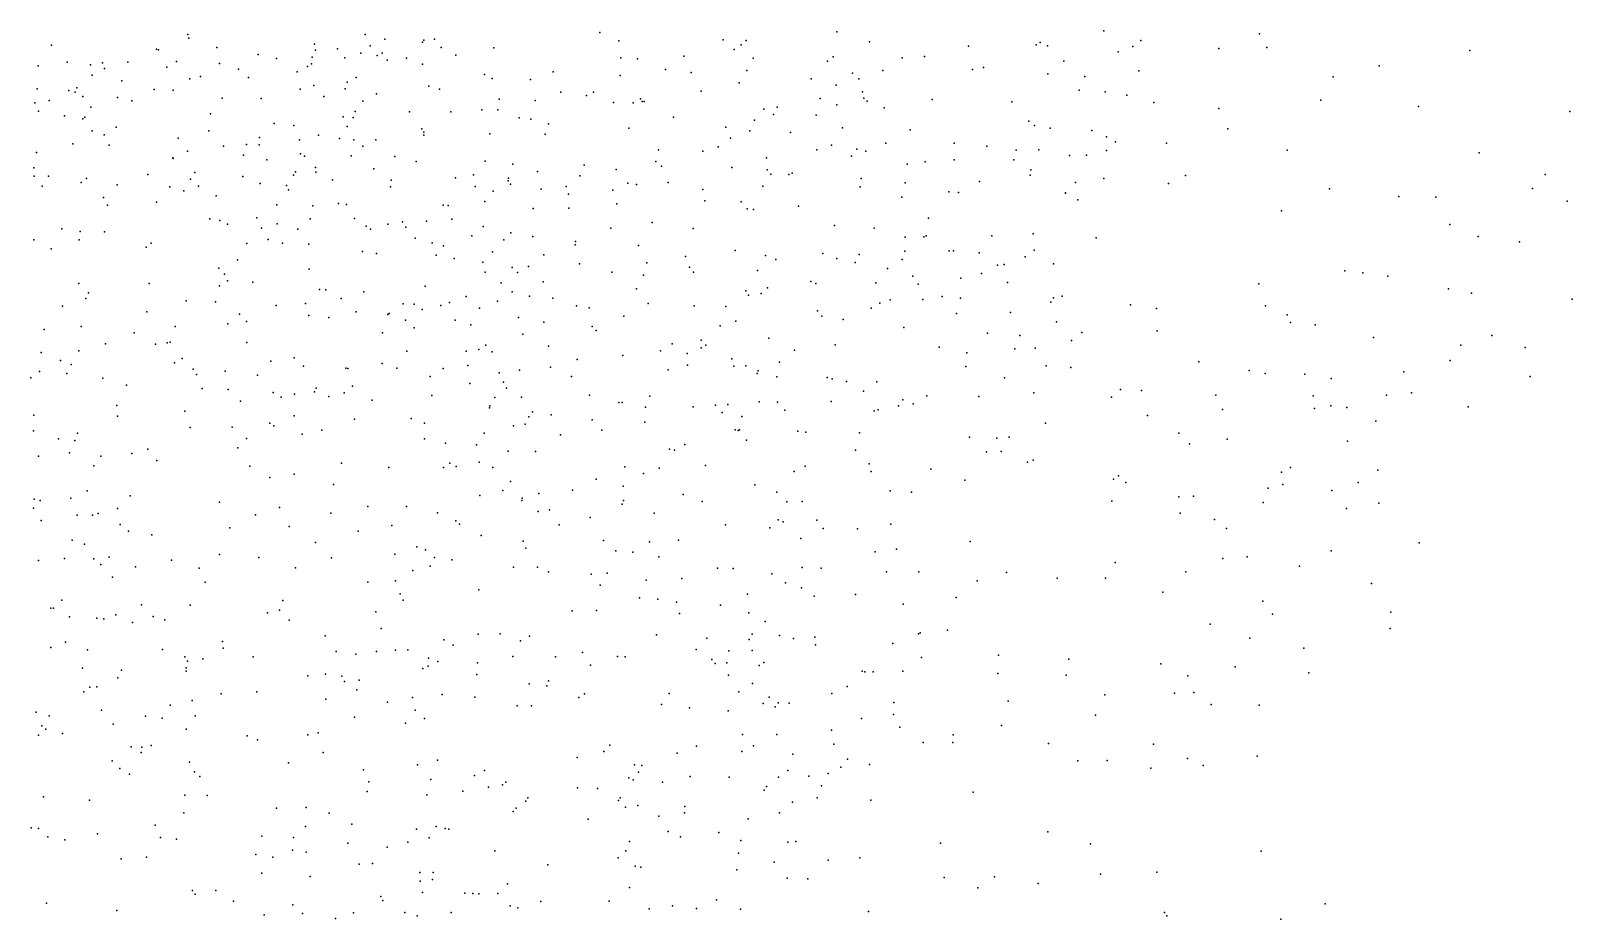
# Model space of a CAD drawing. Header units: metres. Extents: x -23.9 to 23.9, y -28.5 to 28.5.
# Drawn here: x 11.5 to 21.95, y -20.26 to -14.24 of the extents above; entities that cross this region are included whole.
import ezdxf

# ---------------------------------------------------------------- set-up
doc = ezdxf.new("R2010")
doc.units = ezdxf.units.M

msp = doc.modelspace()

# ---------------------------------------------------------------- linework, layer by layer
for p in [(12.564, -14.2637, 5.0339), (12.5692, -14.2899, -18.006), (13.7669, -14.2645, 8.2492), (13.8997, -14.2966, 9.144), (14.1541, -14.3167, -2.6206), (14.1642, -14.3029, -9.8005), (14.2367, -14.2954, -12.8429), (15.3575, -14.2501, -14.3847), (15.4854, -14.3064, -1.1653), (16.194, -14.2997, 0.1438), (16.3501, -14.3052, -13.9512), (16.9647, -14.2472, 1.244), (17.1856, -14.3144, -6.6949), (18.3426, -14.3182, -0.1219), (18.7737, -14.2394, 5.1322), (19.0266, -14.304, -4.3491), (19.8312, -14.2592, -0.9402), (11.6387, -14.3376, 10.833), (12.3507, -14.3645, -10.9123), (12.3635, -14.3692, 11.3557), (12.7608, -14.3527, 8.9705), (13.0402, -14.3992, 5.3859), (13.4072, -14.4178, -12.4286), (13.422, -14.329, -10.4446), (13.4292, -14.3695, 4.763), (13.5787, -14.3611, 9.9281), (13.6275, -14.422, -4.5966), (13.7356, -14.3906, 9.4273), (13.8006, -14.3413, 1.5865), (13.8465, -14.4064, 1.1122), (13.881, -14.3911, -5.683), (14.0455, -14.4238, 2.3817), (14.2807, -14.3515, 0.7545), (14.3813, -14.4051, 3.4084), (14.6379, -14.3553, -10.1618), (15.4984, -14.4236, -12.7749), (15.926, -14.4108, -2.7404), (16.2679, -14.3669, 4.9687), (16.3156, -14.3354, -5.8069), (16.9395, -14.4149, -11.2481), (17.4079, -14.423, 1.3024), (17.5593, -14.4128, 5.6144), (17.8566, -14.3425, 2.9187), (18.317, -14.3347, -9.938), (18.3918, -14.3407, -5.8501), (18.8711, -14.3828, -8.3263), (18.9706, -14.3457, -7.2788), (19.5536, -14.3591, -0.3942), (19.8805, -14.3531, -1.5185), (21.2568, -14.3724, 1.2071), (11.5487, -14.4777, -18.0083), (11.7441, -14.4523, 12.1194), (11.9026, -14.471, -11.1956), (11.9837, -14.4568, -10.0736), (11.9977, -14.4937, -14.9206), (12.1554, -14.4508, 5.1759), (12.421, -14.4851, -0.6272), (12.4861, -14.4469, -18.9321), (12.7777, -14.4603, 11.1899), (12.9078, -14.5004, 6.1264), (13.165, -14.426, 8.7481), (13.3056, -14.5168, -4.9427), (13.3745, -14.4809, -3.7772), (13.4017, -14.4625, 8.4541), (13.9139, -14.4381, 8.7459), (14.154, -14.4647, -6.7835), (15.0402, -14.5167, -11.8364), (15.6127, -14.4285, -3.7223), (15.8031, -14.5007, -14.4277), (15.9759, -14.5217, -12.9753), (16.3545, -14.5089, -12.6023), (16.398, -14.4243, -11.8813), (16.9013, -14.445, -8.1136), (17.0706, -14.5263, -6.2589), (17.277, -14.5076, -9.1899), (17.8836, -14.5007, -10.0447), (17.9592, -14.4873, -5.6362), (18.5036, -14.4445, -3.0352), (19.0114, -14.51, -3.4405), (20.6424, -14.477, 0.702), (11.5423, -14.632, 11.023), (11.8103, -14.627, -4.5379), (11.9141, -14.5402, -3.9041), (12.1165, -14.5784, -18.1246), (12.5764, -14.5649, -18.4695), (12.6499, -14.5498, -3.8558), (12.9742, -14.5566, -1.209), (13.4188, -14.6104, -11.896), (13.6436, -14.5884, -1.535), (13.7037, -14.556, -8.6712), (14.1981, -14.6149, -8.0835), (14.5741, -14.5356, -1.0835), (14.6268, -14.5623, -5.8427), (14.8878, -14.5692, 1.3655), (15.4955, -14.5425, 4.4334), (16.3026, -14.5929, -1.2285), (16.7912, -14.5642, 4.2226), (16.9597, -14.6072, -1.1728), (17.1141, -14.5652, 0.9419), (18.3952, -14.5304, -0.9993), (18.6458, -14.5486, -6.3691), (20.3299, -14.5518, -1.3507), (11.5262, -14.7271, -6.2013), (11.622, -14.7117, 2.2188), (11.757, -14.6445, -15.3252), (11.8003, -14.6561, 10.5031), (11.8511, -14.6848, -16.7157), (12.086, -14.6912, 11.7215), (12.1846, -14.7148, 6.0545), (12.3349, -14.6376, -4.2752), (12.4636, -14.6417, 9.2266), (12.796, -14.6968, 1.0083), (13.0614, -14.6983, 10.9388), (13.3261, -14.634, 0.6447), (13.4845, -14.6845, 1.4366), (13.6293, -14.6331, -11.3477), (13.7502, -14.7172, -7.6562), (13.8437, -14.6675, -12.6679), (14.2706, -14.6339, -13.369), (14.6748, -14.7033, -9.3161), (14.918, -14.7108, 0.8965), (15.0928, -14.6555, -10.1178), (15.2675, -14.6781, 3.7446), (15.3139, -14.6557, 0.4289), (15.4504, -14.7256, -3.3775), (15.584, -14.7277, 1.5941), (15.6325, -14.6997, -12.2165), (15.6438, -14.7183, -10.9395), (15.6568, -14.7179, 2.2166), (16.0444, -14.6479, 0.8513), (16.8509, -14.6983, -2.4573), (17.1379, -14.653, -0.0036), (17.1473, -14.697, -7.6818), (17.1694, -14.7166, -10.3503), (17.611, -14.706, 2.4855), (18.1512, -14.72, 5.625), (18.6084, -14.642, -9.5418), (18.7837, -14.6539, 3.7508), (18.9304, -14.6762, -7.9659), (19.113, -14.7263, -1.5589), (20.247, -14.7091, -0.6674), (11.5508, -14.7835, 11.7256), (11.7259, -14.816, 1.6515), (11.8509, -14.8358, 11.4674), (11.8651, -14.8245, 10.7965), (11.9061, -14.7578, -16.1526), (12.7181, -14.8013, 5.7588), (13.616, -14.8216, -0.0661), (13.6843, -14.8269, -6.792), (13.6978, -14.7866, -5.8363), (14.0654, -14.7875, 2.8226), (14.3472, -14.7884, -0.49), (14.5567, -14.7754, -12.6229), (14.6663, -14.775, -1.6861), (14.8104, -14.8284, -7.0619), (14.8882, -14.8387, -13.9173), (15.856, -14.8255, -4.0521), (16.4697, -14.7703, 3.5075), (16.5354, -14.8056, -6.1286), (16.559, -14.758, -2.8717), (16.8233, -14.8118, 5.0168), (16.9641, -14.7403, 2.0225), (17.2848, -14.7618, -0.8468), (19.5539, -14.7658, -1.7732), (20.9082, -14.7534, 1.7565), (21.9341, -14.7858, 1.38), (11.9143, -14.9167, 5.3458), (11.9953, -14.9452, 10.224), (12.0766, -14.8923, 0.0478), (12.706, -14.9164, 2.4199), (13.1483, -14.8672, -3.6604), (13.2825, -14.8806, 2.0998), (13.6448, -14.888, 9.2042), (14.1501, -14.9038, -2.6076), (14.1646, -14.9254, -9.2797), (14.6107, -14.9376, -2.8618), (14.9874, -14.9402, -6.6392), (15.0081, -14.8703, -12.6506), (15.5541, -14.8993, -12.7291), (16.2126, -14.8929, -8.2138), (16.3745, -14.9172, -4.0561), (16.4065, -14.8441, -2.4057), (16.6504, -14.9294, 0.281), (17.0017, -14.8967, -8.27), (17.4608, -14.9107, 1.4621), (18.2661, -14.8526, -9.8442), (18.3056, -14.8818, -8.8931), (18.4117, -14.8997, 3.2696), (18.6935, -14.9144, -0.819), (19.6151, -14.9039, -0.4724), (11.7845, -15.006, -0.55), (12.0302, -15.0136, -1.4106), (12.4981, -14.9667, 9.5259), (12.8046, -15.0204, 0.4877), (12.9618, -15.0091, 10.2743), (13.0467, -15.0113, -4.9797), (13.0482, -14.9619, 1.6079), (13.3194, -14.9791, 10.0479), (13.4501, -14.9466, -1.7711), (13.5912, -14.9693, -8.9743), (13.6897, -14.9787, -4.6044), (13.7506, -15.0222, -8.0503), (13.8372, -14.9778, -3.9), (14.1633, -14.9477, 3.308), (15.754, -15.0469, -0.6717), (16.1591, -15.0256, -5.5874), (16.2442, -14.967, -11.3667), (16.8278, -15.0471, -5.7593), (16.9273, -15.0137, -10.7418), (17.0994, -15.0426, -0.4409), (17.2976, -15.0013, -8.8165), (17.7605, -15, 2.0471), (17.9811, -15.0224, -2.295), (18.1802, -15.0491, -5.83), (18.3335, -15.0471, -1.4738), (18.7929, -15.0507, -7.3356), (18.7933, -14.958, -6.5726), (18.8543, -14.9918, 5.2277), (19.2006, -15.0007, -2.2169), (20.0188, -15.0487, -1.7784), (11.5369, -15.0643, 6.3771), (12.4612, -15.0994, 6.0895), (12.4639, -15.1052, 1.897), (12.5604, -15.0545, 10.0572), (12.9407, -15.0816, 10.8026), (13.0987, -15.1148, 2.7357), (13.3269, -15.0738, 9.0543), (13.3539, -15.0883, -10.3826), (13.6707, -15.0877, -11.2512), (13.9673, -15.0924, -5.5459), (14.1115, -15.1258, 0.4571), (14.5795, -15.1223, -8.0314), (14.7682, -15.1429, -11.691), (15.2511, -15.1507, -2.4547), (15.7372, -15.1248, -6.598), (16.0549, -15.0547, -6.2307), (16.4865, -15.101, -0.7973), (17.0629, -15.09, 4.4785), (17.1605, -15.0542, -11.1514), (17.4411, -15.1424, 0.516), (17.5627, -15.1283, -1.9942), (17.7592, -15.1152, 5.4821), (18.1641, -15.1137, -9.4473), (18.5429, -15.0856, 4.3207), (18.6565, -15.0835, -2.6628), (21.3207, -15.0663, 0.5995), (11.5187, -15.169, -16.6839), (11.5219, -15.2249, 1.4104), (11.6182, -15.2246, -2.0288), (11.8758, -15.2407, -8.1038), (12.2925, -15.2124, 10.2928), (12.5823, -15.2458, 2.7233), (12.6098, -15.2002, -1.0532), (12.9373, -15.2262, 9.2263), (13.2801, -15.2183, -11.7796), (13.293, -15.1958, -6.5212), (13.4297, -15.1662, 3.0649), (13.4323, -15.1987, 9.6456), (13.5445, -15.2493, -6.9687), (13.8243, -15.1744, -9.535), (13.941, -15.2528, 3.5969), (14.3782, -15.237, -10.8424), (14.4999, -15.2152, -6.35), (14.7361, -15.2557, -1.4869), (14.7369, -15.239, -13.4608), (14.9348, -15.1926, -3.2528), (15.2211, -15.2215, 3.5129), (15.4684, -15.1804, 1.3549), (15.7744, -15.1559, 1.7236), (16.2523, -15.1653, -2.8792), (16.4914, -15.1827, 3.207), (16.5178, -15.2112, 4.1438), (16.638, -15.2133, -11.1888), (16.6607, -15.2048, -3.5003), (17.1291, -15.2415, -1.6412), (18.275, -15.2189, 2.9132), (18.2801, -15.1824, -11.8187), (18.7742, -15.2412, -1.5954), (19.3286, -15.2195, -1.5624), (21.7684, -15.2128, 1.7961), (11.575, -15.292, -2.5404), (11.839, -15.2669, 2.7255), (12.0832, -15.2843, 0.6362), (12.4421, -15.2969, 0.9635), (12.537, -15.3239, -7.9988), (12.6349, -15.2922, 10.5738), (12.7547, -15.3592, -4.4291), (13.0538, -15.2753, 9.7043), (13.232, -15.2879, -5.8774), (13.2455, -15.3172, -11.2988), (13.9387, -15.2966, -2.0533), (14.5112, -15.2941, -9.4959), (14.6332, -15.3272, 3.346), (14.7503, -15.2788, 0.4074), (14.9593, -15.3134, 1.243), (15.1287, -15.2944, -12.8909), (15.1448, -15.3472, -7.5463), (15.4447, -15.3199, -13.6599), (15.5465, -15.2728, -10.4647), (15.605, -15.2818, -6.0201), (15.8201, -15.2682, -3.0741), (16.0561, -15.3146, -4.2721), (16.4622, -15.2921, -8.277), (17.1236, -15.2964, 5.1532), (17.4265, -15.27, -8.0806), (17.723, -15.33, -8.5263), (17.7888, -15.3364, -5.6438), (17.9326, -15.2608, -11.3076), (18.5144, -15.3381, -7.7772), (18.5152, -15.3401, -8.5086), (18.5819, -15.2685, 3.8101), (19.214, -15.2744, -1.0229), (20.3053, -15.3116, -1.365), (20.7742, -15.3623, 0.9725), (21.6814, -15.3079, 0.7672), (11.9922, -15.3692, 1.4184), (12.0179, -15.4206, 5.1863), (12.3519, -15.4015, -1.9029), (13.1659, -15.4187, -0.6157), (13.4101, -15.4269, -9.8392), (13.5856, -15.41, -8.4224), (13.6391, -15.4178, -3.2826), (14.2957, -15.4224, 4.1211), (14.3286, -15.4235, -4.3097), (14.5784, -15.396, -6.7914), (14.9047, -15.4441, 2.8281), (15.1461, -15.4418, 0.74), (15.4725, -15.413, -4.2896), (16.0684, -15.3921, 2.0429), (16.3165, -15.3988, -8.9399), (16.3568, -15.4452, -1.2445), (16.4, -15.45, -3.9285), (16.7053, -15.4286, -7.6331), (17.4055, -15.3663, 1.1554), (18.5981, -15.3859, -6.3422), (19.9787, -15.4589, -0.7637), (21.0272, -15.3666, 1.8501), (21.9175, -15.3933, 1.3686), (12.7134, -15.5148, 1.3289), (12.7809, -15.5254, -8.456), (12.8313, -15.5505, -11.1015), (13.0308, -15.508, -12.2721), (13.1691, -15.5471, -1.6946), (13.3922, -15.5144, -8.8298), (13.6941, -15.5108, 2.109), (13.7723, -15.5632, -12.5422), (13.9184, -15.5498, -4.5557), (14.0188, -15.5342, -10.4689), (14.0422, -15.5703, -9.8983), (14.1816, -15.5299, -5.5759), (14.3533, -15.5157, 0.5262), (14.5663, -15.5656, -7.474), (15.7128, -15.539, -1.4773), (16.9483, -15.5601, -1.062), (17.5859, -15.51, -11.9536), (21.1212, -15.552, 2.3692), (11.5189, -15.6569, -8.1965), (11.709, -15.5821, -0.0015), (11.8261, -15.6574, -3.0604), (11.8341, -15.6003, -7.7499), (11.9987, -15.6024, 0.9653), (13.0618, -15.5781, -9.4174), (13.1074, -15.6543, -10.1041), (13.3092, -15.5851, -5.1348), (13.8029, -15.585, -11.3613), (14.1042, -15.6457, -7.6016), (14.2201, -15.677, -6.9029), (14.4901, -15.6297, -12.5333), (14.7056, -15.6558, -9.9934), (14.7537, -15.6082, -12.1257), (14.9022, -15.6331, -3.648), (15.1931, -15.6685, 2.2695), (15.4313, -15.5779, 3.1447), (15.99, -15.5789, 2.7744), (17.2176, -15.5785, -5.5919), (17.4279, -15.6388, -6.84), (17.5536, -15.6369, -2.2777), (17.5692, -15.6294, 0.7966), (18.0147, -15.6293, -2.184), (18.2964, -15.6162, 4.2713), (18.7231, -15.6421, -11.381), (21.3131, -15.6339, 0.8955), (21.5935, -15.6708, 1.5491), (11.6365, -15.718, 6.406), (12.2799, -15.7061, -7.6262), (12.3153, -15.6789, 6.3012), (12.9625, -15.6823, -12.8386), (13.2057, -15.6799, -3.6393), (13.3837, -15.685, -5.6696), (13.7472, -15.7359, -6.7397), (13.842, -15.7492, -2.8237), (14.2462, -15.761, -5.071), (14.2959, -15.6966, -1.8194), (14.6296, -15.7387, -1.2682), (14.9768, -15.7585, 3.3457), (15.1902, -15.6902, 4.1196), (15.6195, -15.6943, -7.0375), (15.9377, -15.7699, -5.0633), (16.2744, -15.7286, -8.5824), (16.4805, -15.7631, 3.5089), (16.8692, -15.7484, -1.899), (16.9645, -15.7825, -7.2397), (17.1147, -15.7567, -0.5658), (17.4244, -15.7339, -9.8697), (17.7256, -15.7308, 2.1697), (17.7543, -15.7307, 1.6762), (17.9299, -15.7436, 4.6988), (18.242, -15.7715, -6.5122), (18.3017, -15.7272, -1.36), (12.773, -15.8483, 2.7969), (12.9005, -15.7923, -13.3473), (13.3862, -15.8544, -6.3425), (14.3689, -15.783, -8.9486), (14.5628, -15.8088, -8.4281), (14.5806, -15.8753, -11.52), (14.7634, -15.8434, -2.5174), (14.7989, -15.8771, 0.6582), (14.8743, -15.8369, -2.0302), (15.2199, -15.8183, -9.9938), (15.438, -15.8759, -7.4989), (15.6764, -15.8115, 1.7694), (15.9653, -15.8428, -3.2022), (15.9919, -15.8749, -6.5621), (16.4271, -15.8644, -11.4019), (16.5515, -15.7897, -5.593), (17.0886, -15.8105, -12.0643), (17.3085, -15.8516, -6.4454), (17.4065, -15.7892, -7.7566), (17.9459, -15.8846, -10.1042), (18.0536, -15.8272, 2.488), (18.0979, -15.8236, -5.2412), (18.4337, -15.8194, -7.2375), (20.4081, -15.8659, -1.6099), (20.532, -15.8794, -0.3495), (11.8249, -15.9531, 0.3603), (12.3, -15.9527, -9.5426), (12.7785, -15.9694, -1.4772), (12.811, -15.8895, -11.8683), (12.8313, -15.9337, -8.1037), (13.003, -15.9445, -9.0251), (14.1726, -15.9711, -6.3181), (14.6876, -15.9474, -7.805), (14.9724, -15.9421, 1.3034), (15.6059, -15.9879, -10.6112), (15.6522, -15.897, 1.1872), (16.4949, -15.9809, -3.741), (16.7889, -15.9379, -1.3146), (16.8215, -15.953, -5.2281), (17.2284, -15.9489, -1.1302), (17.4793, -15.9027, -7.2666), (17.516, -15.956, 4.53), (17.805, -15.9155, -12.3113), (18.1226, -15.9451, 3.2678), (19.8264, -15.9554, 2.4386), (20.6997, -15.9022, 1.8473), (21.113, -15.9886, -1.3589), (11.8716, -16.0553, 5.7064), (11.8894, -16.0151, 2.2521), (12.5509, -16.0702, 2.0421), (12.751, -16.0763, 1.1168), (13.3621, -16.0881, -13.6639), (13.4566, -15.994, -4.6126), (13.4998, -15.9961, 3.0052), (13.6033, -16.0543, -3.1351), (13.7565, -16.0088, 2.0039), (14.0225, -16.0902, 3.4795), (14.0988, -16.0927, 4.3266), (14.3374, -16.0816, -11.0293), (14.4513, -16.0409, 2.8562), (14.663, -16.0719, -3.6461), (14.762, -16.0083, -0.8032), (14.88, -16.0388, 2.3984), (15.0383, -16.051, -3.1593), (15.6846, -16.088, -5.5213), (16.3478, -16.0028, -5.0824), (16.3652, -16.0322, -1.7461), (16.4516, -16.0199, -7.9715), (17.2563, -16.0856, -2.3706), (17.326, -16.0635, -9.5301), (17.5485, -16.0606, -5.6208), (17.6781, -16.0403, 4.0015), (17.8036, -16.0509, -2.1596), (18.4161, -16.0783, -12.2154), (18.4329, -16.0493, -6.0278), (18.4926, -16.0389, -10.7603), (21.2679, -16.0173, 2.7326), (21.9507, -16.0579, 2.2962), (11.7141, -16.1058, 5.2689), (12.2842, -16.1444, -13.4541), (12.9147, -16.1611, -10.6194), (13.1614, -16.1013, -1.0961), (13.3838, -16.1705, -3.7495), (13.5183, -16.1841, -11.3588), (13.7053, -16.1449, -10.3239), (13.9193, -16.162, 2.7187), (13.9291, -16.1565, 4.7662), (14.152, -16.1295, -4.3165), (14.2782, -16.102, 5.2457), (14.5401, -16.1199, 1.8072), (14.8065, -16.1838, -11.2544), (15.1997, -16.1046, -3.9206), (15.2858, -16.1178, 3.8022), (15.5208, -16.1749, -1.2232), (15.9967, -16.1048, -7.446), (16.2105, -16.1085, -5.9895), (16.8332, -16.1372, -11.7473), (16.8622, -16.175, 2.3393), (17.0064, -16.1958, 3.5401), (17.1971, -16.1202, -12.3947), (17.7758, -16.1571, -1.1137), (18.1428, -16.1488, -1.7588), (18.9561, -16.0977, 2.0849), (19.1315, -16.1218, -4.9583), (19.872, -16.1045, -0.8699), (20.0187, -16.1649, -1.4267), (11.5901, -16.2654, -9.2992), (11.8401, -16.2444, -7.8614), (12.1983, -16.2881, 0.9696), (12.4775, -16.2441, -7.8283), (12.8348, -16.2261, -13.5624), (12.9607, -16.2113, 2.292), (13.8824, -16.2862, -5.9031), (14.0386, -16.202, -2.4047), (14.0976, -16.2534, 1.6413), (14.3765, -16.2022, -5.1396), (14.4827, -16.2317, 0.6101), (14.8339, -16.297, 5.2942), (14.9763, -16.2155, -11.9414), (15.3056, -16.2444, -10.2128), (15.3327, -16.2707, 0.3248), (16.1721, -16.2407, 1.9853), (16.2796, -16.2088, -6.9582), (17.4181, -16.25, 2.7621), (17.9856, -16.2893, 1.1769), (18.4545, -16.2123, 1.7136), (18.6253, -16.2839, -5.0391), (19.1361, -16.2729, -5.7525), (20.0417, -16.216, 1.6434), (20.2083, -16.2325, 2.7277), (21.4062, -16.3047, 1.3927), (11.8247, -16.4096, -8.4185), (12.0042, -16.3617, -2.8853), (12.3439, -16.3634, -11.3692), (12.4238, -16.3548, -1.9976), (12.4446, -16.3501, -14.2719), (12.9632, -16.3517, -11.3961), (14.5375, -16.4007, -9.4079), (14.5838, -16.3715, -2.6642), (15.0096, -16.3769, -9.7705), (15.7685, -16.4083, 0.4685), (15.8478, -16.3622, -8.4206), (16.0433, -16.3363, -1.1085), (16.0434, -16.3883, -11.2818), (16.0767, -16.3714, -2.5664), (16.504, -16.3234, 2.6911), (16.6782, -16.4042, -6.3928), (16.9531, -16.3682, -9.4105), (17.6572, -16.3836, -12.4659), (18.1705, -16.3959, -6.2411), (18.2055, -16.3055, 2.1639), (18.3086, -16.3902, -11.2493), (18.5558, -16.3397, -11.8072), (20.6042, -16.3177, -1.652), (21.1947, -16.37, -1.0465), (21.6313, -16.3861, 2.6117), (11.5677, -16.4206, -13.8027), (11.7002, -16.4752, -13.3606), (11.7712, -16.5027, 0.1029), (12.4738, -16.491, 0.1284), (12.5247, -16.4604, -8.8764), (13.1255, -16.4788, -5.4168), (13.285, -16.4576, 1.7123), (13.3476, -16.5131, -2.374), (13.8801, -16.4952, -9.3106), (14.0479, -16.411, 0.8789), (14.4515, -16.4122, -12.7207), (14.4618, -16.5082, 1.1201), (14.6278, -16.4156, -3.2792), (15.203, -16.4685, -4.6619), (15.513, -16.4412, -3.8176), (15.9503, -16.4263, 1.521), (15.9518, -16.5066, -10.7593), (16.2528, -16.4626, 1.1529), (16.2669, -16.5122, -1.6367), (16.3481, -16.5106, -0.6242), (16.5761, -16.4866, -9.0911), (17.8464, -16.4228, 0.6751), (18.3827, -16.5114, -10.6788), (19.42, -16.4847, -0.0986), (21.1243, -16.4752, 2.6234), (11.4986, -16.5914, -5.9223), (11.5573, -16.5485, -3.9509), (11.7438, -16.562, 5.6018), (11.9875, -16.5937, -12.1912), (12.5995, -16.5332, -1.011), (12.6229, -16.569, -13.1542), (12.8156, -16.5459, -13.9496), (13.0346, -16.5751, -8.8847), (13.635, -16.5265, 0.0353), (13.6474, -16.5299, -11.8734), (13.9811, -16.5267, -10.8907), (14.2067, -16.583, 0.0926), (14.2942, -16.5285, -3.5916), (14.6754, -16.5581, -0.1924), (14.8121, -16.5391, -8.0155), (15.0233, -16.5207, 3.7508), (15.1647, -16.5839, -0.6292), (15.8213, -16.5389, -3.0043), (16.4241, -16.5639, -4.6161), (16.4314, -16.5456, -3.0294), (16.5571, -16.586, 1.7801), (16.8994, -16.5903, -11.5412), (16.9319, -16.5994, -2.5755), (17.0305, -16.6165, -12.1727), (17.8391, -16.5153, -4.9298), (18.1004, -16.5914, -10.2972), (18.5516, -16.521, 2.6836), (19.7608, -16.5426, -5.5655), (19.8685, -16.5618, 2.8914), (20.1375, -16.5683, 0.6481), (20.3174, -16.5975, 1.6286), (20.8102, -16.5505, 1.836), (21.6668, -16.5822, 1.6698), (12.1465, -16.6423, -9.7031), (12.6598, -16.6639, -1.6053), (12.8375, -16.6723, -0.5509), (13.1421, -16.6927, -0.1715), (13.2874, -16.703, -2.875), (13.423, -16.6876, -3.3203), (13.4342, -16.663, -9.5784), (13.5197, -16.7188, -1.8814), (13.6239, -16.6948, 0.5412), (13.6808, -16.6482, -13.405), (14.2184, -16.7125, 4.1611), (14.4759, -16.6299, 3.6813), (14.7044, -16.6224, -10.2321), (14.7246, -16.6617, -12.2645), (15.2861, -16.7105, -9.0987), (15.6962, -16.7164, -5.5669), (17.1452, -16.6832, -6.2107), (17.2347, -16.6202, -1.3301), (17.5743, -16.7149, -10.1942), (17.927, -16.7187, -12.1327), (18.3005, -16.6942, 0.9859), (18.8883, -16.6703, -4.6312), (19.0301, -16.6779, 2.6716), (19.5343, -16.7099, -4.0859), (20.1939, -16.7153, -4.7535), (20.6911, -16.7105, -1.3432), (20.8619, -16.6944, -0.7291), (12.0809, -16.7797, -11.5902), (12.5428, -16.819, -10.0314), (12.9204, -16.7512, -2.5771), (13.1955, -16.7236, -12.3525), (13.8134, -16.7428, 4.6056), (14.6099, -16.7957, -0.6124), (14.6101, -16.7814, -8.4407), (14.6445, -16.7253, -8.9239), (14.8266, -16.7238, 0.259), (14.9003, -16.8238, -11.7586), (15.4863, -16.7597, 1.3201), (15.5079, -16.7583, -2.6787), (15.6667, -16.7902, -0.3136), (15.9897, -16.7889, -8.8325), (16.1413, -16.777, -2.0275), (16.2255, -16.7736, -10.3774), (16.4372, -16.7553, -5.0604), (16.5612, -16.7572, -0.1767), (16.6122, -16.8114, -9.5355), (16.9261, -16.7531, -5.1189), (17.2171, -16.8169, -0.2463), (17.2451, -16.8095, 1.8218), (17.3817, -16.7812, -2.254), (17.4127, -16.7413, 0.2042), (17.4813, -16.7677, -5.5519), (18.8259, -16.7243, -5.8475), (19.5789, -16.806, -0.4987), (20.2038, -16.8002, -3.8466), (20.3146, -16.783, -1.0125), (20.423, -16.7927, 2.6615), (21.2455, -16.7877, 1.8463), (11.5199, -16.8448, -2.1977), (12.0856, -16.8529, -13.1034), (12.5781, -16.9294, -14.3039), (12.8642, -16.9278, 0.2671), (13.1199, -16.8999, -11.5663), (13.1475, -16.9167, 0.6584), (13.2845, -16.8506, -5.114), (13.6924, -16.8721, -11.3488), (14.0779, -16.8672, -5.5066), (14.1689, -16.899, 0.4739), (14.7715, -16.9166, -11.0948), (14.8513, -16.9056, 1.0212), (14.8747, -16.8562, -9.7153), (15.0278, -16.8421, 5.1015), (15.3041, -16.8768, -4.8832), (15.6631, -16.8918, -3.7409), (16.187, -16.828, -5.7979), (16.3204, -16.8538, -11.1702), (18.3803, -16.899, -6.0021), (19.0709, -16.8468, 1.4705), (20.6187, -16.8849, -0.0782), (11.5167, -16.9526, 4.7606), (11.6854, -17.0068, -0.3427), (11.797, -17.0167, -0.836), (11.8151, -16.9668, -14.8343), (12.9609, -17.0036, -9.1595), (13.3396, -16.9736, -13.0147), (13.4723, -16.9467, 5.8839), (14.1688, -17.006, -1.6191), (14.3109, -17.0352, -2.5306), (14.5725, -16.9668, -1.225), (15.0915, -16.9776, -8.6413), (15.3714, -16.9462, -10.8416), (16.2742, -16.9442, -4.0056), (16.2958, -16.949, -3.4687), (16.3038, -16.9444, 0.4599), (16.3526, -17.0154, -0.6464), (16.7007, -16.9534, -3.041), (16.7538, -16.9611, -10.922), (17.1184, -16.964, -11.719), (17.8628, -16.9956, -10.6585), (18.0501, -17.0009, -11.5231), (18.1336, -16.9948, -5.1484), (19.2838, -16.9676, 2.3908), (19.6114, -17.0084, -5.7225), (20.4279, -17.0212, 0.5515), (11.5512, -17.1234, -9.6863), (11.7618, -17.1, -13.3621), (11.9735, -17.1236, -10.8559), (12.1835, -17.1054, -0.4249), (12.2918, -17.0769, -12.2988), (12.9034, -17.0674, -9.7763), (14.5206, -17.0463, -3.0335), (14.7365, -17.0905, 4.4084), (14.9218, -17.0915, 0.5257), (15.8288, -17.0756, -4.2469), (15.8627, -17.0817, -5.1975), (15.9342, -17.0453, -9.5007), (17.0917, -17.0827, -1.738), (17.979, -17.0933, -5.7388), (18.0794, -17.0922, 0.6338), (19.3555, -17.0408, 0.4115), (11.9257, -17.1896, -2.1896), (12.3528, -17.1533, -11.6616), (12.9842, -17.1904, -11.9515), (13.2851, -17.2445, 5.0741), (13.6044, -17.1712, -0.91), (13.9263, -17.201, -4.2599), (14.2971, -17.2002, 4.5039), (14.3405, -17.1705, -11.1216), (14.3828, -17.1933, -10.2123), (14.5384, -17.1646, -5.0024), (14.631, -17.2009, -11.5565), (15.5277, -17.1956, -3.3108), (15.6536, -17.2397, 1.6105), (15.7598, -17.2047, -0.8883), (16.0737, -17.1863, -0.0348), (16.6756, -17.2282, -10.2793), (16.7496, -17.1913, -2.3711), (17.184, -17.1751, -9.8925), (17.1972, -17.2279, 1.5483), (17.6009, -17.2125, 0.1419), (18.2575, -17.1631, 2.3483), (18.2966, -17.1507, 1.1889), (19.9792, -17.2311, 2.4636), (20.0397, -17.1995, 1.8912), (20.6337, -17.2182, -4.3593), (13.1196, -17.2677, -2.987), (13.5507, -17.3164, -1.4092), (14.7506, -17.2946, -0.8635), (15.3323, -17.2782, 0.307), (15.5159, -17.3277, -2.5432), (16.4092, -17.3168, -4.7421), (17.8328, -17.2861, 1.6807), (18.8395, -17.2799, -4.9862), (18.8732, -17.2568, 2.4964), (18.9239, -17.3028, -5.5657), (19.8892, -17.3407, 0.6005), (19.9896, -17.3157, -2.8725), (20.4994, -17.3009, 0.0934), (11.5212, -17.414, -1.7299), (11.5611, -17.4232, 5.1257), (11.7701, -17.4091, 3.5307), (11.8815, -17.3579, -13.9056), (12.1722, -17.3927, -13.5372), (12.7783, -17.4354, -2.5526), (14.544, -17.3903, -6.2514), (14.6987, -17.3566, -9.3802), (14.8285, -17.4228, -10.8797), (14.8307, -17.4088, -1.9977), (14.9428, -17.3759, 1.5261), (15.1707, -17.3537, -1.1221), (15.5077, -17.4489, -10.7485), (15.5179, -17.4231, -0.3432), (15.9221, -17.3838, -2.1032), (16.0514, -17.4296, 0.8914), (16.5585, -17.3672, 0.8122), (16.6247, -17.434, -5.2347), (16.7301, -17.431, 2.0026), (17.3262, -17.3585, -10.9296), (17.4705, -17.3678, -11.4892), (18.8286, -17.4286, 2.0625), (19.2844, -17.3983, -4.2883), (19.382, -17.3955, -5.1519), (19.8542, -17.4378, -0.337), (20.3198, -17.3562, -4.8933), (20.6404, -17.4427, -2.8491), (11.5159, -17.4758, -7.9347), (11.8122, -17.5232, -10.1688), (11.9175, -17.523, -14.5297), (11.9558, -17.5121, -5.4653), (12.0857, -17.4786, -9.0156), (13.0224, -17.5208, 5.4136), (13.1856, -17.4713, 6.0157), (13.5337, -17.5087, -7.7711), (13.7839, -17.4649, -2.8616), (14.0457, -17.4641, -7.5706), (14.2554, -17.5067, -8.9746), (14.9391, -17.4978, -0.4776), (15.0158, -17.4883, -6.3205), (15.2922, -17.5393, -8.923), (15.725, -17.5092, 0.4155), (16.5655, -17.555, -1.0596), (16.8283, -17.557, -4.8223), (19.2917, -17.5089, 0.4927), (19.5254, -17.5526, -3.9199), (20.4198, -17.4783, -3.8633), (11.5689, -17.5606, -8.9222), (12.1054, -17.5874, -6.1427), (12.1617, -17.632, 2.72), (12.319, -17.6574, 2.1831), (12.8477, -17.6094, -1.5874), (13.2514, -17.5994, -1.8167), (13.7174, -17.6327, 6.2362), (13.9461, -17.5944, -0.4295), (14.3817, -17.562, -5.4219), (14.4046, -17.5834, -4.7921), (14.5514, -17.6604, -10.2642), (15.0811, -17.59, -6.9638), (16.2098, -17.589, 1.9696), (16.5104, -17.6089, -2.5195), (16.5998, -17.5676, -3.4212), (16.8716, -17.6137, -10.5667), (17.1034, -17.6169, -9.2922), (17.3304, -17.5839, -0.1425), (19.6068, -17.614, -3.1044), (11.779, -17.6923, -15.0028), (11.862, -17.7202, -8.1712), (13.4289, -17.7084, -4.755), (14.1169, -17.7375, -7.0985), (14.1752, -17.7593, 0.2149), (14.8372, -17.6987, -5.4771), (14.8559, -17.7469, 0.0702), (15.3813, -17.6953, -4.0074), (15.4651, -17.7641, -10.2484), (15.6933, -17.7047, -4.7206), (15.8912, -17.6938, -2.6828), (16.7207, -17.682, -8.8892), (17.3689, -17.7542, 1.4179), (17.8683, -17.703, 0.2263), (20.3157, -17.7662, -4.2258), (20.914, -17.7114, -3.1212), (11.5496, -17.8312, -5.896), (11.7279, -17.8173, -2.5014), (11.9264, -17.8198, -1.128), (11.9728, -17.8568, -7.195), (12.0291, -17.8071, -10.6094), (12.4529, -17.8289, -8.4156), (12.7773, -17.79, -5.8155), (13.0442, -17.81, -8.4889), (13.5385, -17.8126, -1.1884), (13.968, -17.7886, -4.6063), (14.2074, -17.8701, -8.6719), (14.2351, -17.8093, -8.1742), (14.3531, -17.8257, -0.3485), (15.5801, -17.7752, -3.242), (15.7581, -17.8063, -5.3586), (17.2242, -17.7729, -8.8592), (18.8511, -17.8454, 0.1984), (19.5812, -17.8163, -0.3876), (19.7458, -17.805, 0.7869), (20.1007, -17.8691, 0.0408), (12.0528, -17.9445, -11.4097), (12.2085, -17.874, -7.6138), (12.641, -17.8828, -7.8908), (12.6803, -17.977, 3.0295), (13.2936, -17.8798, 5.1509), (13.9715, -17.9695, 2.4672), (14.0893, -17.8993, -5.8495), (14.7715, -17.8751, -4.9276), (14.9339, -17.8762, 1.0674), (15.0101, -17.9072, -6.0651), (15.2974, -17.9237, -1.0252), (15.4063, -17.9157, -1.6974), (15.6721, -17.9651, 0.8472), (15.9141, -17.9534, 1.437), (16.156, -17.883, -1.2433), (16.2606, -17.8859, 0.1052), (16.524, -17.9221, -3.8075), (16.7293, -17.8779, 0.2935), (16.8589, -17.883, 2.0767), (17.3021, -17.9067, 1.8873), (17.5212, -17.9077, -10.7768), (17.9167, -17.9691, 1.1095), (18.1144, -17.9112, 1.6992), (18.4585, -17.9503, 0.8434), (18.7852, -17.9509, 1.2856), (19.331, -17.9082, -2.2345), (13.7842, -17.9781, -8.3602), (14.0035, -18.0571, 5.2653), (14.5355, -18.0288, -7.7197), (15.3589, -17.998, 1.2362), (16.3595, -18.0591, -8.8397), (16.6164, -17.9825, 0.7718), (16.7241, -18.0171, -10.9797), (16.8108, -18.073, -7.9514), (17.0916, -18.0609, -5.7164), (17.7727, -18.0816, 2.1873), (19.1752, -18.0456, 0.9874), (20.5904, -17.9876, -3.8421), (11.6344, -18.1543, -5.2903), (11.6523, -18.1532, 2.4685), (11.7093, -18.1004, 4.3429), (12.2496, -18.1304, -1.2535), (12.5781, -18.1346, -2.0526), (13.1027, -18.1858, -8.8623), (13.1847, -18.1685, -7.5223), (13.2078, -18.1015, 2.5539), (13.838, -18.178, 3.2105), (14.0238, -18.0995, -6.2903), (15.1699, -18.1714, -8.5432), (15.3342, -18.1687, -9.3865), (15.6266, -18.083, -3.6242), (15.7503, -18.0921, -0.1665), (15.8763, -18.114, -4.0422), (16.1761, -18.1335, -3.5211), (16.3676, -18.186, -10.4697), (17.413, -18.1262, 0.1818), (19.852, -18.1064, -2.0091), (20.721, -18.1821, -2.9394), (11.7615, -18.2132, -8.3412), (11.9456, -18.222, -6.3468), (11.9927, -18.2267, 3.4597), (12.0753, -18.1986, -5.0337), (12.189, -18.2507, -8.6035), (12.3278, -18.2104, 1.8226), (12.4083, -18.2327, -6.3465), (13.25, -18.2354, 3.0627), (15.8983, -18.1903, 2.7956), (16.479, -18.2439, -0.4162), (19.497, -18.2629, -1.7381), (19.9179, -18.1955, -0.2995), (11.7333, -18.3845, -10.5386), (12.7991, -18.3788, 6.0844), (13.4952, -18.3419, -8.3884), (13.8752, -18.2922, -2.1106), (14.2984, -18.3696, -9.365), (14.5331, -18.3313, -2.4312), (14.6821, -18.3283, -9.6319), (14.8196, -18.3743, -7.132), (14.8813, -18.3427, 2.0038), (15.7413, -18.3339, -5.1321), (16.0828, -18.3568, -8.2704), (16.3702, -18.3658, 1.1088), (16.3905, -18.3313, -5.9519), (16.5746, -18.3387, 1.8916), (16.6698, -18.3588, -4.5386), (16.8157, -18.3505, -11.8723), (17.3446, -18.3925, -5.3016), (17.5172, -18.3285, 0.6401), (17.5302, -18.3204, -8.9437), (17.7136, -18.3037, -10.6106), (19.7644, -18.3563, -2.959), (20.7171, -18.292, -3.437), (11.6352, -18.4204, -6.0144), (11.8834, -18.4353, -11.8684), (12.3907, -18.4337, -10.7527), (12.5419, -18.4848, -7.6578), (12.6648, -18.4983, 1.9578), (12.8036, -18.4245, -5.6752), (13.0074, -18.4829, 5.154), (13.5686, -18.4485, 1.997), (13.7029, -18.465, -7.112), (13.8436, -18.4467, -5.6507), (13.9709, -18.4377, -8.5041), (14.0553, -18.4356, -4.8751), (14.1962, -18.4931, -6.7574), (14.3628, -18.4047, 2.5651), (14.7673, -18.4823, -4.8235), (15.0558, -18.4845, -6.5422), (15.2402, -18.4536, -8.9556), (15.4772, -18.4808, 2.3172), (15.5296, -18.4841, -0.5954), (16.011, -18.434, -4.526), (16.2327, -18.443, -9.2622), (16.391, -18.4405, -0.8917), (16.8198, -18.403, -7.4273), (17.5377, -18.4881, -5.7877), (18.0613, -18.473, 0.8241), (20.1306, -18.4254, -3.5686), (11.8498, -18.561, -7.2378), (12.113, -18.5745, 3.0902), (12.5522, -18.5578, -11.3314), (12.5528, -18.5808, -5.1651), (12.5612, -18.5123, 5.4716), (13.4973, -18.6016, 3.3215), (14.1563, -18.5619, -4.3953), (14.1924, -18.5482, -1.1819), (14.2585, -18.516, 3.0588), (14.523, -18.6039, -6.3915), (14.5286, -18.5238, -8.1906), (15.2947, -18.5393, 1.7467), (16.1173, -18.5027, 3.3184), (16.1396, -18.5302, -11.107), (16.2194, -18.5251, -5.3967), (16.4371, -18.5422, 2.8355), (16.4702, -18.5232, 3.7871), (17.1356, -18.5818, 1.1797), (17.1533, -18.5846, -8.6536), (17.2098, -18.5865, -11.3781), (17.4115, -18.5818, 2.2225), (18.0567, -18.5965, -1.624), (18.5386, -18.5007, -1.6199), (19.1613, -18.531, 1.5199), (19.6661, -18.5517, 0.731), (20.1655, -18.5934, -2.2409), (11.8994, -18.69, 0.5914), (11.9462, -18.6866, -5.4), (12.088, -18.6254, -6.1644), (13.3765, -18.6131, -7.6513), (13.6074, -18.6152, -4.6475), (13.625, -18.651, 5.3417), (13.7098, -18.7068, 5.9649), (13.7252, -18.6424, -8.1217), (14.8783, -18.6679, 1.4712), (14.9973, -18.6797, -5.5294), (15.0091, -18.6474, 2.6173), (16.2294, -18.6091, -0.1989), (16.3932, -18.6648, 4.3261), (17.0346, -18.6845, 1.7287), (18.519, -18.6093, 1.647), (19.3443, -18.6135, -0.2322), (11.8584, -18.7204, -7.8597), (12.4424, -18.8114, 5.9239), (12.5917, -18.7798, -5.9257), (12.7898, -18.7342, -8.9159), (13.0304, -18.7211, 2.7461), (13.5, -18.771, -3.9154), (13.9166, -18.7916, -7.5784), (14.0879, -18.7598, -3.849), (14.2882, -18.7382, -2.2274), (14.5095, -18.758, -9.2022), (15.2151, -18.7589, 3.1056), (15.2525, -18.735, -0.9564), (15.7744, -18.8075, -0.0687), (15.828, -18.7326, 4.1372), (16.3007, -18.7212, -7.3626), (16.4642, -18.8, -1.4518), (16.5053, -18.758, -9.4918), (16.5659, -18.7965, 3.3837), (16.6412, -18.7985, -6.3423), (16.9304, -18.7331, -9.7203), (17.3505, -18.7925, -9.2121), (18.1262, -18.7848, 1.9476), (18.7824, -18.7424, -2.0772), (19.2548, -18.7305, -2.9908), (19.3844, -18.7264, 1.1428), (19.5026, -18.8068, 0.2069), (19.8271, -18.8116, -1.8145), (11.5354, -18.858, -3.8982), (11.6233, -18.8845, 0.072), (11.9789, -18.8452, 2.638), (12.2773, -18.8866, -8.3143), (12.3889, -18.8995, 0.9933), (12.6124, -18.8836, 2.3671), (13.6934, -18.8937, -8.8858), (14.105, -18.8448, -5.5084), (14.1684, -18.9022, -1.6612), (14.7957, -18.815, -1.4101), (14.8936, -18.8162, -8.3008), (15.9649, -18.8306, -7.7308), (16.2269, -18.851, -5.8064), (16.5461, -18.8238, -9.0142), (17.1321, -18.903, -6.3311), (17.3496, -18.8748, -5.2048), (18.7176, -18.8786, 0.3661), (11.5514, -19.0161, -6.131), (11.573, -18.9513, -0.3868), (11.6008, -18.9744, -10.7024), (11.7139, -19.0036, -4.6319), (12.0579, -18.94, -10.6395), (12.551, -18.9735, -4.7923), (12.9656, -19.02, -6.0532), (13.377, -19.0117, 5.0926), (13.4482, -18.9989, -5.4691), (14.0389, -18.9334, 3.1422), (16.325, -19.0098, -2.113), (16.558, -19.0113, -10.8165), (16.9275, -18.9803, -12.0861), (17.3918, -18.9599, 1.2656), (17.754, -19.0136, -5.5798), (18.0813, -18.9499, -1.0475), (12.1779, -19.0952, 1.4093), (12.2509, -19.0971, -11.6649), (12.3156, -19.0861, -11.0593), (13.0362, -19.047, -8.1475), (15.3846, -19.1251, -11.9004), (15.4238, -19.0829, 1.589), (16.0119, -19.0891, -11.1873), (16.3211, -19.1257, -7.0663), (16.3982, -19.0875, -8.5404), (16.9444, -19.0756, 4.065), (17.5496, -19.0636, 1.8144), (17.751, -19.0653, -1.7231), (18.3987, -19.0719, 0.6449), (19.1119, -19.0769, 0.7338), (12.0491, -19.1894, -12.1162), (12.2476, -19.1318, -5.8264), (12.5757, -19.198, 5.3821), (13.2454, -19.2025, -4.6692), (13.481, -19.1328, 6.2122), (14.1197, -19.2164, -4.9731), (14.257, -19.1842, 1.9137), (15.2023, -19.1674, -12.4282), (15.5928, -19.2163, -1.8757), (15.6425, -19.2209, 3.6491), (15.8818, -19.1377, 5.1428), (16.665, -19.1431, -0.6661), (17.0367, -19.1779, -7.7149), (17.1849, -19.2135, -11.5904), (18.5977, -19.1899, 1.2722), (18.7975, -19.1877, -1.0216), (19.3411, -19.1729, -2.6742), (19.4485, -19.2208, -2.1337), (19.814, -19.1572, -2.5233), (12.1011, -19.2419, -5.3778), (12.1667, -19.2799, 0.2141), (12.6088, -19.2629, 1.2927), (12.6455, -19.2958, -11.9219), (13.754, -19.249, 2.7776), (13.7904, -19.3314, -8.2605), (14.2104, -19.3159, -1.3832), (14.5077, -19.2878, -4.5241), (14.5761, -19.2543, -8.0086), (14.719, -19.334, -2.4242), (15.5528, -19.3041, 4.7204), (15.5834, -19.3185, -6.9195), (15.6198, -19.2662, -1.2462), (15.7818, -19.3328, 2.3006), (15.9702, -19.2956, -2.4779), (16.2337, -19.3007, -12.4804), (16.5686, -19.3009, -5.5243), (16.6313, -19.2544, -1.6165), (16.7733, -19.2934, -6.0728), (16.9064, -19.2739, -8.2688), (16.9921, -19.232, -5.2509), (19.0943, -19.239, -1.4669), (11.5849, -19.4339, 1.4561), (12.5432, -19.4215, 2.0198), (12.6943, -19.4246, 5.818), (13.779, -19.3976, -3.6267), (14.1849, -19.4206, -2.1099), (14.4287, -19.3946, -9.1697), (14.602, -19.3675, 2.5658), (14.6977, -19.3523, -1.0775), (14.8684, -19.4392, 1.5074), (15.2062, -19.373, -2.2686), (15.341, -19.3769, 2.4701), (15.4941, -19.4397, 5.281), (16.4707, -19.3882, -8.1465), (16.4873, -19.362, 4.5995), (16.8593, -19.3591, 3.541), (17.8883, -19.4015, -5.2577), (11.8961, -19.4553, -11.2652), (12.5353, -19.5424, 0.899), (13.1655, -19.5103, 1.0115), (13.3667, -19.5058, 2.0624), (13.5207, -19.5445, 5.7804), (14.7703, -19.532, -8.7056), (14.7896, -19.5107, -12.0825), (14.8561, -19.4636, -12.5488), (15.484, -19.4577, 2.9364), (15.5303, -19.5041, -0.4724), (15.6137, -19.4913, -7.9448), (15.9312, -19.5408, -11.6218), (15.9344, -19.499, 5.5718), (16.5765, -19.5421, -11.6776), (16.6641, -19.4696, -2.3111), (16.8305, -19.441, -11.1783), (17.1954, -19.4559, -2.2187), (11.5008, -19.6442, -11.7796), (11.5506, -19.6486, -4.5946), (12.3414, -19.6245, -5.1135), (13.3617, -19.6341, -4.1597), (13.6751, -19.6187, -5.0105), (14.2463, -19.6334, -3.6031), (14.3082, -19.6484, -3.0023), (15.2781, -19.5854, 1.8748), (15.7562, -19.5653, -12.9337), (16.3633, -19.5833, -0.8368), (11.615, -19.7044, -5.2056), (11.7298, -19.7253, -12.3168), (11.9496, -19.6848, -6.2938), (12.3774, -19.708, -5.5711), (12.487, -19.7199, -11.1832), (13.0644, -19.7001, -12.5081), (13.2809, -19.7082, -3.2724), (13.649, -19.7481, 5.2423), (14.0547, -19.7407, -9.2195), (14.1145, -19.6519, -4.7694), (14.2004, -19.7102, 1.4686), (14.3333, -19.6523, -11.9532), (15.559, -19.7356, 4.4105), (15.8195, -19.6677, -0.8877), (15.9047, -19.7042, 4.1027), (16.1638, -19.6739, -6.7181), (16.3143, -19.7293, 3.4674), (16.6312, -19.7409, -7.5919), (16.6851, -19.7365, 3.9441), (17.6671, -19.7483, -6.5433), (18.3944, -19.67, -2.085), (18.6838, -19.7508, -1.3153), (12.1111, -19.8533, 0.4589), (12.2819, -19.842, 1.7941), (13.0241, -19.8232, -5.6393), (13.1394, -19.8418, 5.3363), (13.2729, -19.7946, -4.5917), (13.3647, -19.8094, -11.7226), (13.9158, -19.7733, 6.0478), (14.6459, -19.7994, 6.3271), (15.481, -19.8464, 6.3886), (15.5332, -19.7988, -2.9757), (16.2965, -19.8155, -7.9739), (17.1211, -19.8462, -6.2316), (19.8415, -19.8025, -7.9665), (13.064, -19.9504, 6.1005), (13.7262, -19.8902, -5.5877), (13.8163, -19.8841, -0.6822), (14.1359, -19.9452, -1.5822), (14.2266, -19.9456, -12.9561), (15.0041, -19.8938, -11.8794), (15.5964, -19.9027, -1.5686), (15.6353, -19.9093, -6.8564), (16.2864, -19.9281, 4.3323), (16.5399, -19.8754, -7.0557), (16.9065, -19.8627, -2.2681), (18.7529, -19.9578, -5.5123), (19.134, -19.9447, -7.5442), (12.5955, -20.0672, -6.3465), (12.7537, -20.0679, -5.2786), (13.392, -19.9725, -8.9192), (14.1399, -20.0053, 5.4555), (14.2234, -19.9932, 0.8973), (14.73, -20.0219, -13.0814), (15.5591, -20.0485, -7.7331), (16.628, -19.9847, 5.106), (16.7678, -19.9902, -1.3951), (17.6926, -19.9807, -2.3502), (17.9206, -20.0501, -5.2819), (18.0324, -19.9766, -1.6282), (18.3289, -20.0217, -5.9579), (11.6058, -20.1539, -11.9002), (12.6122, -20.0928, 2.127), (12.8734, -20.14, 5.6293), (13.2746, -20.165, -3.6352), (13.8725, -20.1078, -8.088), (13.8856, -20.1357, -2.5854), (14.1554, -20.0818, -4.0593), (14.4408, -20.087, -2.9112), (14.4948, -20.0878, -1.9468), (14.5361, -20.0904, -11.7199), (14.6645, -20.0885, -3.8013), (14.7494, -20.1714, 5.4068), (14.9565, -20.1428, -1.6802), (15.4195, -20.1416, 4.7729), (15.85, -20.1715, 5.5029), (16.1478, -20.1306, -12.378), (20.2768, -20.1583, -7.612), (12.0821, -20.2035, -11.2591), (13.0819, -20.2325, 2.11), (13.3402, -20.2243, -2.2359), (13.565, -20.2583, -9.2858), (13.6865, -20.2207, -1.7889), (14.0344, -20.218, -5.3585), (14.119, -20.2403, -0.5231), (14.3487, -20.2174, -4.5112), (14.8017, -20.1852, 1.5585), (15.692, -20.1921, -12.6629), (16.0135, -20.1893, -1.5134), (16.3114, -20.1952, -7.6168), (17.1799, -20.2108, -0.5057), (19.1868, -20.2172, -8.9724), (19.2018, -20.2397, -8.1998), (19.974, -20.2626, -7.1007)]:
    msp.add_point(p)

doc.saveas('drawing.dxf')
